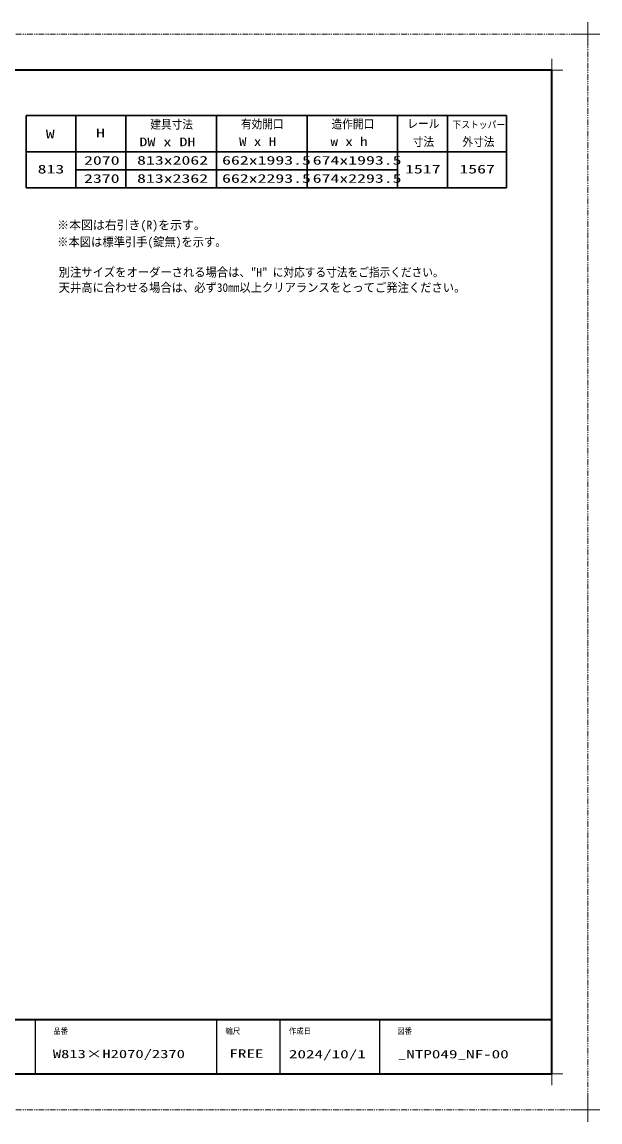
# Model space of a CAD drawing. Units: millimetres, scale not verified. Extents: x -1306 to 1306, y -607 to 607.
# Drawn here: x -237 to 400, y -607 to 607 of the extents above; entities that cross this region are included whole.
import ezdxf
from ezdxf.enums import TextEntityAlignment as Align

# ---------------------------------------------------------------- set-up
doc = ezdxf.new("R2010")
doc.units = ezdxf.units.MM
doc.header["$LTSCALE"] = 5
doc.linetypes.add('USER1', pattern=[2.5, 1.25, -0.25, 0.25, -0.25, 0.25, -0.25])
for name, color, linetype, lineweight in [('0-1_線(黄)', 2, 'Continuous', 15), ('0-3_陰線', 1, 'USER1', 9), ('0-D_線(白)', 7, 'Continuous', 30), ('1-4_DEFPOINTS', 7, 'Continuous', 5), ('1-5_0', 3, 'Continuous', 25), ('1-8_図面枠', 7, 'Continuous', 35), ('1-9_一般', 7, 'Continuous', 5)]:
    doc.layers.add(name, color=color, linetype=linetype, lineweight=lineweight)
doc.styles.add('ＭＳ ゴシック', font='')
doc.styles.get('ＭＳ ゴシック').set_extended_font_data('MS Gothic')

# ---------------------------------------------------------------- blocks, each defined once
blk = doc.blocks.new('グループ-13-1')
at = {"layer": '1-9_一般'}
for p, q in [((62041.6, -14029.5), (62041.6, -13365.5)), ((61709.6, -13697.5), (62373.6, -13697.5))]:
    blk.add_line(p, q, dxfattribs=at)

msp = doc.modelspace()

# ---------------------------------------------------------------- linework, layer by layer
at = {"layer": '0-3_陰線', "color": 4}
for p, q in [((387.036, 594), (-1292.964, 594)), ((387.036, -594), (387.036, 594)), ((387.036, -594), (-1292.964, -594))]:
    msp.add_line(p, q, dxfattribs=at)
at = {"layer": '0-D_線(白)'}
for p, q in [((-232.964, 504), (-232.964, 424)), ((-232.964, 504), (297.036, 504)), ((-232.964, 504), (297.036, 504)), ((-177.964, 504), (-177.964, 424)), ((-122.964, 504), (-122.964, 424)), ((-22.964, 504), (-22.964, 424)), ((77.036, 504), (77.036, 424)), ((177.036, 504), (177.036, 424)), ((232.036, 504), (232.036, 424)), ((232.036, 504), (232.036, 424)), ((297.036, 504), (297.036, 424)), ((-232.964, 464), (297.036, 464)), ((-177.964, 444), (177.036, 444)), ((-232.964, 424), (297.036, 424))]:
    msp.add_line(p, q, dxfattribs=at)
at = {"layer": '1-4_DEFPOINTS'}
for p, q in [((347.036, 541.55), (347.036, 566.45)), ((334.586, 554), (359.486, 554)), ((347.036, -566.45), (347.036, -541.55)), ((334.586, -554), (359.486, -554))]:
    msp.add_line(p, q, dxfattribs=at)
at = {"layer": '1-5_0', "color": 7}
for p, q in [((-222.964, -494), (-222.964, -554)), ((-22.964, -494), (-22.964, -554)), ((47.036, -494), (47.036, -554)), ((157.036, -494), (157.036, -554))]:
    msp.add_line(p, q, dxfattribs=at)
at = {"layer": '1-8_図面枠'}
msp.add_line((-1252.964, -494), (347.036, -494), dxfattribs=at)
msp.add_lwpolyline([(-1252.964, -554), (347.036, -554), (347.036, 554), (-1252.964, 554)], close=True, dxfattribs=at)

# ---------------------------------------------------------------- block references
at = {"layer": '0-3_陰線', "xscale": 0.04, "yscale": 0.04}
for p in [(-2094.629, 1141.9), (-2094.629, -46.1)]:
    msp.add_blockref('グループ-13-1', p, dxfattribs=at)

# ---------------------------------------------------------------- texts
at = {"layer": '0-1_線(黄)', "style": 'ＭＳ ゴシック'}
for s, height, width, p in [('建具寸法', 9.604, 0.9, (-95.965, 486.519)), ('有効開口', 9.604, 0.9, (4.021, 486.873)), ('造作開口', 9.604, 0.9, (104.021, 486.873)), ('レール', 9.604, 0.9, (187.674, 487.344)), ('下ストッパー', 7.697, 0.9, (237.505, 487.714)), ('W', 9.604, 1.5, (-211.217, 475.906)), ('H', 9.604, 1.5, (-155.826, 476.887)), ('DW x DH', 9.621, 1.35, (-107.962, 467.19)), ('W x H', 9.604, 1.25, (2.044, 467.615)), ('w x h', 9.604, 1.25, (102.981, 467.615)), ('寸法', 9.604, 0.9, (193.684, 467.325)), ('外寸法', 9.604, 0.9, (248.477, 467.325)), ('813', 9.604, 1.5, (-220.276, 437.121)), ('2070', 9.604, 1.5, (-169.024, 446.763)), ('813x2062', 9.604, 1.5, (-110.524, 446.865)), ('662x1993.5', 9.604, 1.5, (-16.7, 446.865)), ('674x1993.5', 9.604, 1.5, (83.3, 446.865)), ('1567', 9.604, 1.5, (245.142, 437.157)), ('2370', 9.604, 1.5, (-169.024, 426.763)), ('813x2362', 9.604, 1.5, (-110.524, 426.865)), ('662x2293.5', 9.604, 1.5, (-16.7, 426.865)), ('674x2293.5', 9.604, 1.5, (83.3, 426.865)), ('1517', 9.604, 1.5, (185.192, 437.157)), ('※本図は標準引手(錠無)を示す。', 9.621, 0.95, (-198.689, 356.788)), ('別注サイズをオーダーされる場合は、"H"', 9.621, 0.95, (-196.997, 323.255)), ('に対応する寸法をご指示ください。', 9.604, 0.9, (39.195, 323.255)), ('天井高に合わせる場合は、必ず30mm以上クリアランスをとってご発注ください。', 9.621, 0.95, (-196.997, 306.35))]:
    msp.add_text(s, height=height, dxfattribs=dict(at, width=width)).set_placement(p, align=Align.BOTTOM_LEFT)
msp.add_text('※本図は右引き(R)を示す。', height=9.621, dxfattribs=at).set_placement((-198.689, 375.36), align=Align.BOTTOM_LEFT)
at = {"layer": '1-8_図面枠', "style": 'ＭＳ ゴシック'}
for s, height, width, p in [('品番', 6.452, 0.9, (-202.964, -512.073)), ('縮尺', 6.452, 0.9, (-12.964, -512.038)), ('作成日', 6.452, 0.9, (57.036, -511.963)), ('図番', 6.452, 0.9, (176.633, -512.073)), ('W813×H2070/2370', 9.236, 1.45, (-203.459, -539.518)), ('FREE', 9.238, 1.5, (-8.665, -539.129)), ('2024/10/1', 9.238, 1.5, (57.036, -539.776)), ('_NTP049_NF-00', 9.238, 1.5, (177.071, -539.776))]:
    msp.add_text(s, height=height, dxfattribs=dict(at, width=width)).set_placement(p, align=Align.BOTTOM_LEFT)

doc.saveas('drawing.dxf')
